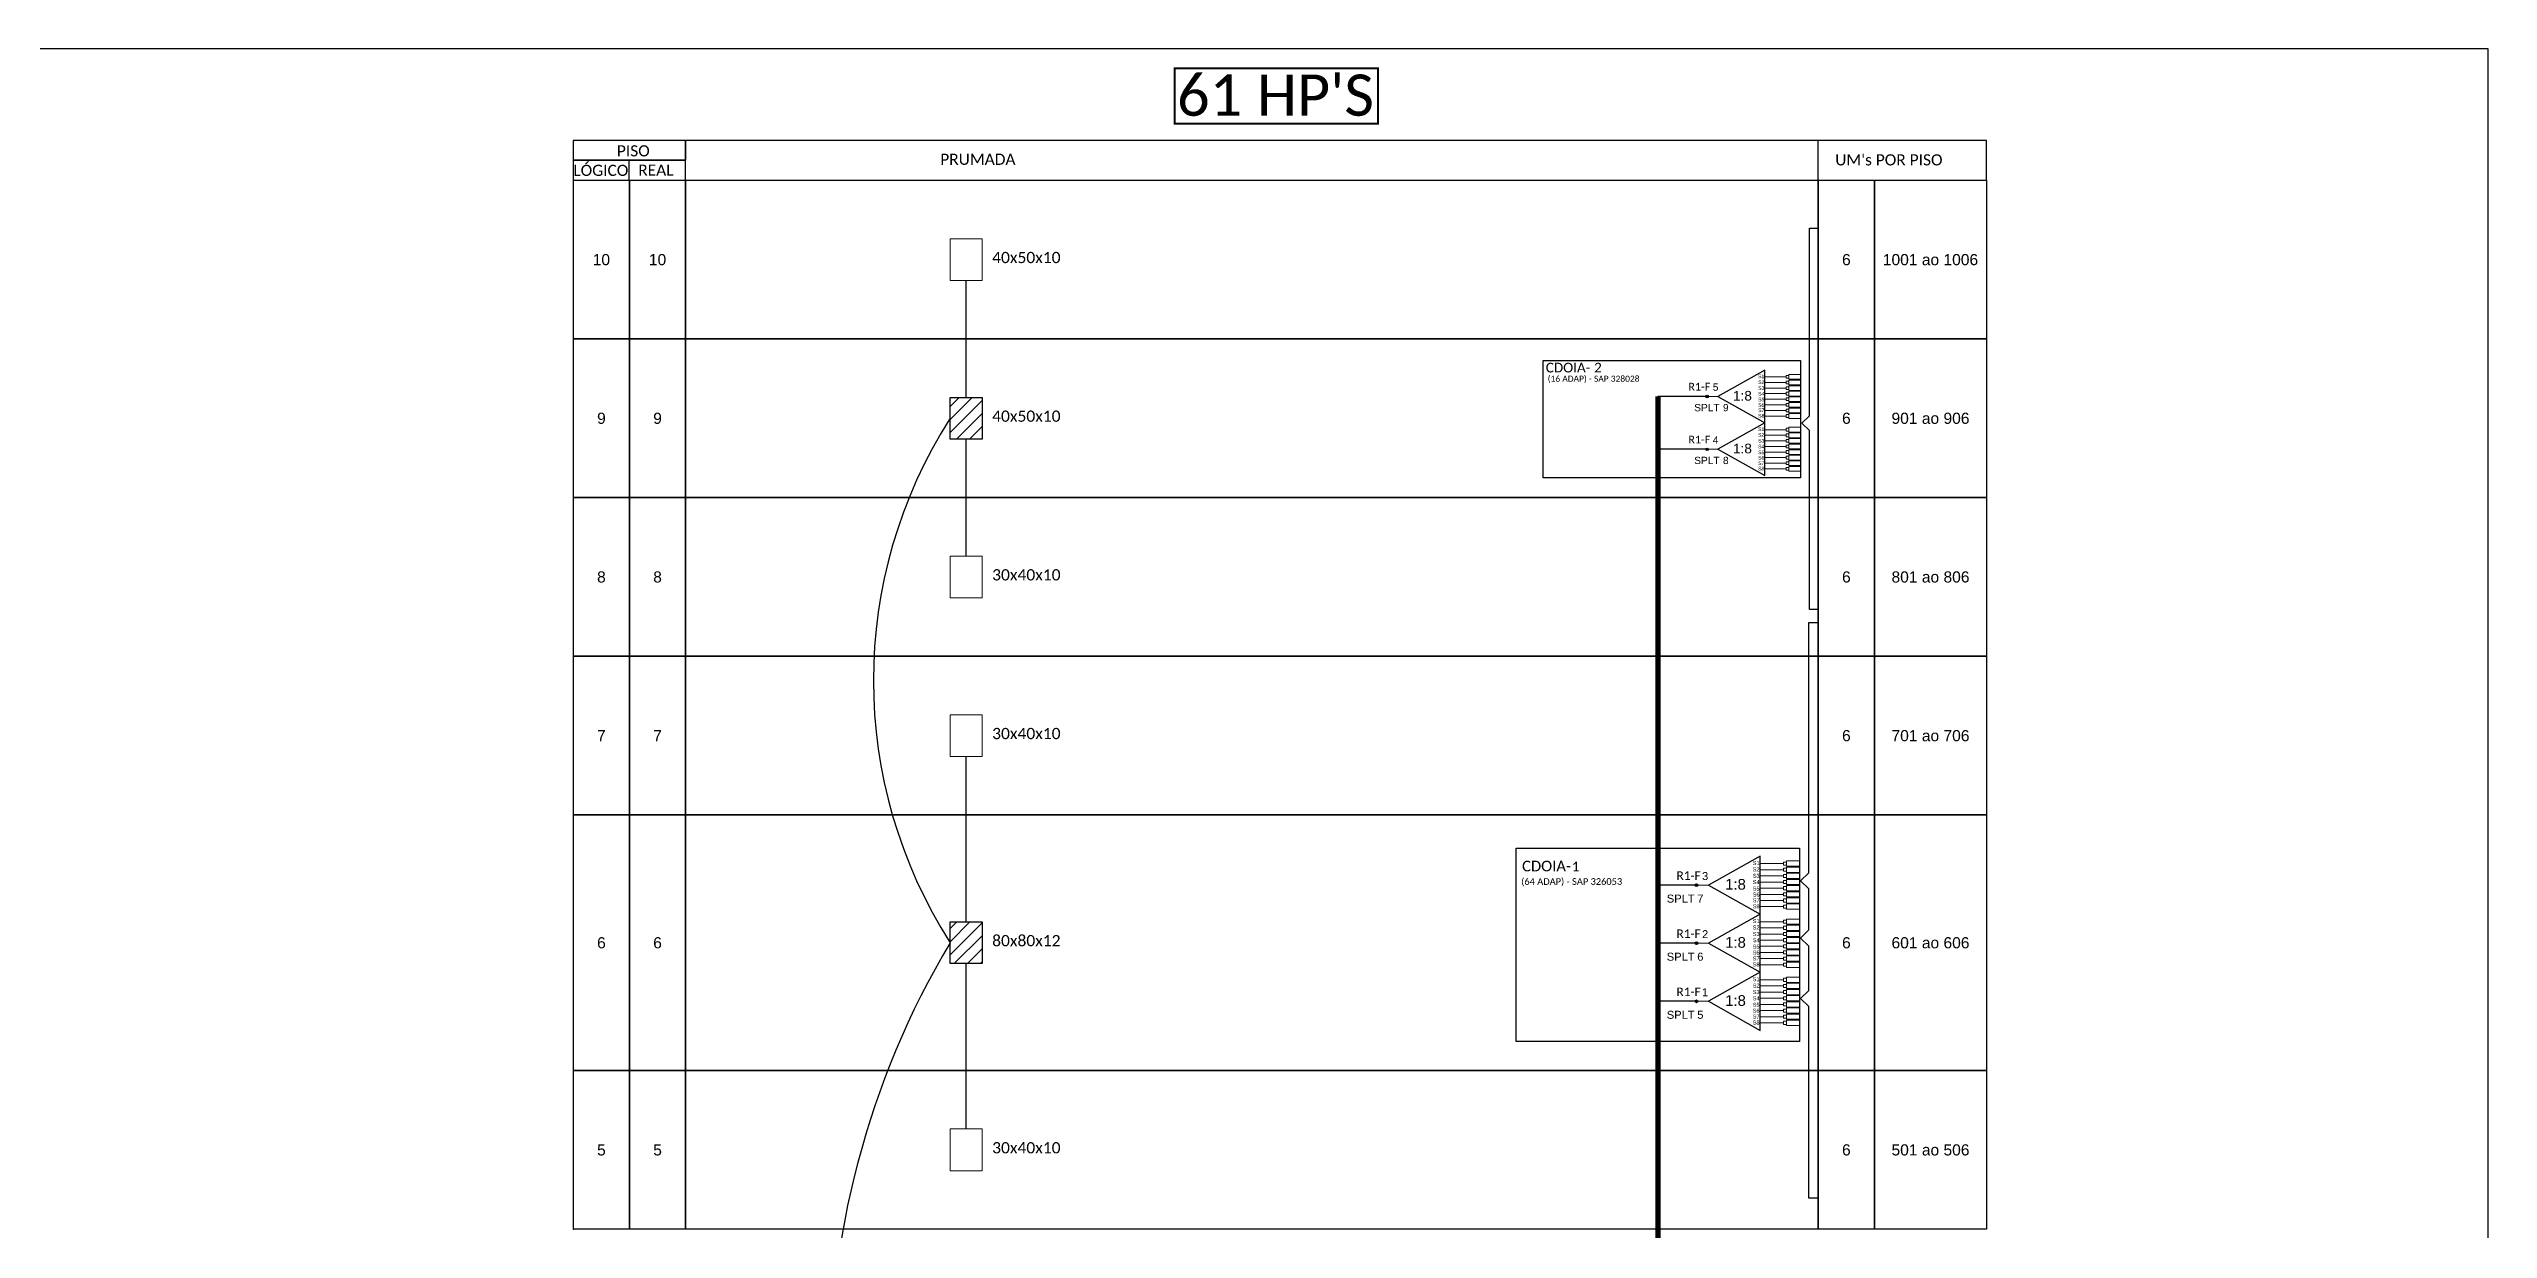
# Model space of a CAD drawing. Extents: x -89 to 749, y 705 to 1299.
# Drawn here: x 246 to 749, y 1055 to 1299 of the extents above; entities that cross this region are included whole.
import ezdxf
from ezdxf.enums import TextEntityAlignment as Align

# ---------------------------------------------------------------- set-up
doc = ezdxf.new("R2010")
doc.units = 0
doc.styles.add('ARIAL', font='arial.ttf')
doc.styles.add('WMF-Calibri0', font='calibri.ttf')

# ---------------------------------------------------------------- blocks, each defined once
blk = doc.blocks.new('SPLT_1-8_SC-APC')
at = {"color": 1}
blk.add_lwpolyline([(-7.37, -2.1), (-17.04, -7.55), (-7.37, -13), (-7.37, -2.1)], dxfattribs=at)
at = {"color": 3, "lineweight": 0}
for points in [[(-2.99, -3.51), (-7.37, -3.51)], [(-2.41, -3.02), (-2.41, -4)], [(-2.41, -3.02), (0, -3.02)], [(-2.41, -4), (0, -4)], [(-2.41, -4.17), (-2.41, -5.16)], [(-2.41, -4.17), (0, -4.17)], [(-7.37, -4.66), (-2.99, -4.66)], [(-7.37, -5.82), (-2.99, -5.82)], [(-7.37, -6.97), (-2.99, -6.97)], [(-7.37, -8.12), (-2.99, -8.12)], [(-2.41, -5.16), (0, -5.16)], [(-2.41, -5.32), (-2.41, -6.31)], [(-2.41, -5.32), (0, -5.32)], [(-2.41, -6.31), (0, -6.31)], [(-2.41, -6.48), (-2.41, -7.46)], [(-2.41, -6.48), (0, -6.48)], [(-2.41, -7.46), (0, -7.46)], [(-2.41, -7.63), (-2.41, -8.62)], [(-2.41, -7.63), (0, -7.63)], [(-2.41, -8.62), (0, -8.62)], [(-2.41, -8.78), (-2.41, -9.77)], [(-2.41, -8.78), (0, -8.78)], [(-7.37, -9.28), (-2.99, -9.28)], [(-7.37, -10.43), (-2.99, -10.43)], [(-7.37, -11.58), (-2.99, -11.58)], [(-2.41, -9.77), (0, -9.77)], [(-2.41, -9.94), (-2.41, -10.92)], [(-2.41, -9.94), (0, -9.94)], [(-2.41, -10.92), (0, -10.92)], [(-2.41, -11.09), (-2.41, -12.08)], [(-2.41, -11.09), (0, -11.09)], [(-2.41, -12.08), (0, -12.08)]]:
    blk.add_lwpolyline(points, dxfattribs=at)
for points in [[(-2.99, -3.22), (-2.41, -3.22), (-2.41, -3.8), (-2.99, -3.8)], [(-2.99, -4.38), (-2.41, -4.38), (-2.41, -4.95), (-2.99, -4.95)], [(-2.99, -5.53), (-2.41, -5.53), (-2.41, -6.1), (-2.99, -6.1)], [(-2.99, -6.68), (-2.41, -6.68), (-2.41, -7.26), (-2.99, -7.26)], [(-2.99, -7.84), (-2.41, -7.84), (-2.41, -8.41), (-2.99, -8.41)], [(-2.99, -8.99), (-2.41, -8.99), (-2.41, -9.56), (-2.99, -9.56)], [(-2.99, -10.14), (-2.41, -10.14), (-2.41, -10.72), (-2.99, -10.72)], [(-2.99, -11.3), (-2.41, -11.3), (-2.41, -11.87), (-2.99, -11.87)]]:
    blk.add_lwpolyline(points, close=True, dxfattribs=at)
at = {"color": 1, "lineweight": 0}
blk.add_lwpolyline([(-17.04, -7.55), (-19.26, -7.55)], dxfattribs=at)
at = {"color": 1, "style": 'ARIAL'}
for s, height, p in [('S1', 0.75, (-8.74, -3.78)), ('S2', 0.75, (-8.74, -4.97)), ('1:8', 2, (-13.91, -8.4)), ('S3', 0.75, (-8.74, -6.18)), ('S4', 0.75, (-8.74, -7.36)), ('S5', 0.75, (-8.74, -8.57)), ('S6', 0.75, (-8.74, -9.69)), ('S7', 0.75, (-8.74, -10.78)), ('S8', 0.75, (-8.74, -11.9))]:
    blk.add_text(s, height=height, dxfattribs=at).set_placement(p)

msp = doc.modelspace()

# ---------------------------------------------------------------- hatches: boundary and pattern name
h = msp.add_hatch()
h.set_pattern_fill('ANSI31', color=1, scale=0.6)
h.set_pattern_definition([(45, (-533.5217, 98.0285), (-1.3470384, 1.3470384), [])])
h.paths.add_polyline_path([(438.64, 1118.85), (432.02, 1118.85), (432.02, 1110.23), (438.64, 1110.23)])
h.paths.add_polyline_path([(438.64, 1218.46), (438.64, 1227.08), (432.02, 1227.08), (432.02, 1218.46)])
h = msp.add_hatch(color=3)
h.dxf.hatch_style = 1
edge = h.paths.add_edge_path()
edge.add_arc((588.15, 1227.27), 0.256, 0, 360)
h = msp.add_hatch(color=3)
h.dxf.hatch_style = 1
edge = h.paths.add_edge_path()
edge.add_arc((588.15, 1216.38), 0.256, 0, 360)
h = msp.add_hatch(color=3)
h.dxf.hatch_style = 1
edge = h.paths.add_edge_path()
edge.add_arc((585.98, 1126.44), 0.282, 0, 360)
h = msp.add_hatch(color=3)
h.dxf.hatch_style = 1
edge = h.paths.add_edge_path()
edge.add_arc((585.98, 1114.45), 0.282, 0, 360)
h = msp.add_hatch(color=3)
h.dxf.hatch_style = 1
edge = h.paths.add_edge_path()
edge.add_arc((585.98, 1102.46), 0.282, 0, 360)

# ---------------------------------------------------------------- linework, layer by layer
for points in [[(-89.32, 705.02), (749.25, 705.02), (749.25, 1299.02), (-89.32, 1299.02), (-89.32, 705.02)], [(377.43, 1271.89), (645.8, 1271.89), (645.8, 1280.11), (377.43, 1280.11), (377.43, 1280.11), (377.43, 1276)], [(611.04, 1271.89), (611.04, 1280.11)], [(365.85, 1271.89), (365.85, 1276)]]:
    msp.add_lwpolyline(points)
at = {"color": 7, "const_width": 0.4}
msp.add_lwpolyline([(478.31, 1283.59), (520.26, 1283.59), (520.26, 1294.96), (478.31, 1294.96)], close=True, dxfattribs=at)
for points in [[(354.28, 1276), (377.43, 1276), (377.43, 1280.11), (354.28, 1280.11)], [(354.28, 1271.89), (377.43, 1271.89), (377.43, 1276), (354.28, 1276)], [(354.32, 1271.89), (365.89, 1271.89), (365.89, 1239.14), (354.32, 1239.14)], [(365.89, 1271.89), (377.46, 1271.89), (377.46, 1239.14), (365.89, 1239.14)], [(377.46, 1271.89), (611.08, 1271.89), (611.08, 1239.14), (377.46, 1239.14)], [(611.08, 1271.89), (622.65, 1271.89), (622.65, 1239.14), (611.08, 1239.14)], [(622.65, 1271.89), (645.8, 1271.89), (645.8, 1239.14), (622.65, 1239.14)], [(354.32, 1239.14), (365.89, 1239.14), (365.89, 1206.4), (354.32, 1206.4)], [(365.89, 1239.14), (377.46, 1239.14), (377.46, 1206.4), (365.89, 1206.4)], [(377.46, 1239.14), (611.08, 1239.14), (611.08, 1206.4), (377.46, 1206.4)], [(611.08, 1239.14), (622.65, 1239.14), (622.65, 1206.4), (611.08, 1206.4)], [(622.65, 1239.14), (645.8, 1239.14), (645.8, 1206.4), (622.65, 1206.4)], [(354.32, 1206.4), (365.89, 1206.4), (365.89, 1173.66), (354.32, 1173.66)], [(365.89, 1206.4), (377.46, 1206.4), (377.46, 1173.66), (365.89, 1173.66)], [(377.46, 1206.4), (611.08, 1206.4), (611.08, 1173.66), (377.46, 1173.66)], [(611.08, 1206.4), (622.65, 1206.4), (622.65, 1173.66), (611.08, 1173.66)], [(622.65, 1206.4), (645.8, 1206.4), (645.8, 1173.66), (622.65, 1173.66)], [(354.32, 1173.66), (365.89, 1173.66), (365.89, 1140.91), (354.32, 1140.91)], [(365.89, 1173.66), (377.46, 1173.66), (377.46, 1140.91), (365.89, 1140.91)], [(377.46, 1173.66), (611.08, 1173.66), (611.08, 1140.91), (377.46, 1140.91)], [(611.08, 1173.66), (622.65, 1173.66), (622.65, 1140.91), (611.08, 1140.91)], [(622.65, 1173.66), (645.8, 1173.66), (645.8, 1140.91), (622.65, 1140.91)], [(354.32, 1140.91), (365.89, 1140.91), (365.89, 1088.17), (354.32, 1088.17)], [(365.89, 1140.91), (377.46, 1140.91), (377.46, 1088.17), (365.89, 1088.17)], [(377.46, 1140.91), (611.08, 1140.91), (611.08, 1088.17), (377.46, 1088.17)], [(611.08, 1140.91), (622.65, 1140.91), (622.65, 1088.17), (611.08, 1088.17)], [(622.65, 1140.91), (645.8, 1140.91), (645.8, 1088.17), (622.65, 1088.17)], [(354.32, 1088.17), (365.89, 1088.17), (365.89, 1055.42), (354.32, 1055.42)], [(365.89, 1088.17), (377.46, 1088.17), (377.46, 1055.42), (365.89, 1055.42)], [(377.46, 1088.17), (611.08, 1088.17), (611.08, 1055.42), (377.46, 1055.42)], [(611.08, 1088.17), (622.65, 1088.17), (622.65, 1055.42), (611.08, 1055.42)], [(622.65, 1088.17), (645.8, 1088.17), (645.8, 1055.42), (622.65, 1055.42)]]:
    msp.add_lwpolyline(points, close=True)
at = {"color": 0, "lineweight": 0}
for points in [[(432.02, 1259.82), (438.64, 1259.82), (438.64, 1251.2), (432.02, 1251.2)], [(432.02, 1194.34), (438.64, 1194.34), (438.64, 1185.72), (432.02, 1185.72)], [(432.02, 1161.59), (438.64, 1161.59), (438.64, 1152.97), (432.02, 1152.97)], [(432.02, 1076.11), (438.64, 1076.11), (438.64, 1067.49), (432.02, 1067.49)]]:
    msp.add_lwpolyline(points, close=True, dxfattribs=at)
at = {"color": 3}
for points in [[(610.89, 1183.34), (609.24, 1183.34), (609.24, 1220.25), (607.67, 1221.76), (609.24, 1223.27), (609.24, 1262.02), (610.89, 1262.02)], [(435.33, 1227.08), (435.33, 1251.2)], [(435.33, 1194.34), (435.33, 1218.46)], [(609.15, 1123.39), (609.15, 1125.67), (607.43, 1127.33), (609.15, 1128.98), (609.15, 1180.65), (610.97, 1180.65)], [(435.33, 1118.85), (435.33, 1152.97)], [(609.15, 1107.64), (609.15, 1113.87), (607.42, 1115.52), (609.15, 1117.18), (609.15, 1123.39), (609.15, 1123.39)], [(435.33, 1076.11), (435.33, 1110.23)], [(610.97, 1061.83), (609.15, 1061.83), (609.15, 1101.41), (607.43, 1103.07), (609.15, 1104.72), (609.15, 1107.64)]]:
    msp.add_lwpolyline(points, dxfattribs=at)
at = {"color": 1}
for points in [[(554.31, 1234.72), (607.44, 1234.72), (607.44, 1210.45), (554.31, 1210.45)], [(432.02, 1227.08), (438.64, 1227.08), (438.64, 1218.46), (432.02, 1218.46)], [(548.76, 1134.03), (607.2, 1134.03), (607.2, 1094.17), (548.76, 1094.17)], [(432.02, 1118.85), (438.64, 1118.85), (438.64, 1110.23), (432.02, 1110.23)]]:
    msp.add_lwpolyline(points, close=True, dxfattribs=at)
for points in [[(600.04, 1232.72), (590.38, 1227.27), (600.04, 1221.82), (600.04, 1232.72)], [(600.04, 1221.82), (590.38, 1216.38), (600.04, 1210.93), (600.04, 1221.82)]]:
    msp.add_lwpolyline(points, dxfattribs=at)
at = {"color": 5, "const_width": 1.1}
msp.add_lwpolyline([(561.65, 938.86), (561.65, 949.84), (578, 949.84), (578, 1227.27)], dxfattribs=at)
at = {"color": 3, "lineweight": 0}
for points in [[(604.42, 1231.31), (600.04, 1231.31)], [(600.04, 1230.16), (604.42, 1230.16)], [(600.04, 1229), (604.42, 1229)], [(600.04, 1227.85), (604.42, 1227.85)], [(605, 1231.8), (605, 1230.82)], [(605, 1231.8), (607.41, 1231.8)], [(605, 1230.82), (607.41, 1230.82)], [(605, 1230.65), (605, 1229.66)], [(605, 1230.65), (607.41, 1230.65)], [(605, 1229.66), (607.41, 1229.66)], [(605, 1229.5), (605, 1228.51)], [(605, 1229.5), (607.41, 1229.5)], [(605, 1228.51), (607.41, 1228.51)], [(605, 1228.34), (605, 1227.36)], [(605, 1228.34), (607.41, 1228.34)], [(600.04, 1226.7), (604.42, 1226.7)], [(600.04, 1225.54), (604.42, 1225.54)], [(600.04, 1224.39), (604.42, 1224.39)], [(600.04, 1223.24), (604.42, 1223.24)], [(605, 1227.36), (607.41, 1227.36)], [(605, 1227.19), (605, 1226.2)], [(605, 1227.19), (607.41, 1227.19)], [(605, 1226.2), (607.41, 1226.2)], [(605, 1226.04), (605, 1225.05)], [(605, 1226.04), (607.41, 1226.04)], [(605, 1225.05), (607.41, 1225.05)], [(605, 1224.88), (605, 1223.9)], [(605, 1224.88), (607.41, 1224.88)], [(605, 1223.9), (607.41, 1223.9)], [(605, 1223.73), (605, 1222.74)], [(605, 1223.73), (607.41, 1223.73)], [(605, 1222.74), (607.41, 1222.74)], [(604.42, 1220.41), (600.04, 1220.41)], [(600.04, 1219.26), (604.42, 1219.26)], [(600.04, 1218.11), (604.42, 1218.11)], [(605, 1220.91), (605, 1219.92)], [(605, 1220.91), (607.41, 1220.91)], [(605, 1219.92), (607.41, 1219.92)], [(605, 1219.75), (605, 1218.77)], [(605, 1219.75), (607.41, 1219.75)], [(605, 1218.77), (607.41, 1218.77)], [(605, 1218.6), (605, 1217.61)], [(605, 1218.6), (607.41, 1218.6)], [(605, 1217.61), (607.41, 1217.61)], [(600.04, 1216.95), (604.42, 1216.95)], [(600.04, 1215.8), (604.42, 1215.8)], [(600.04, 1214.65), (604.42, 1214.65)], [(600.04, 1213.49), (604.42, 1213.49)], [(605, 1217.45), (605, 1216.46)], [(605, 1217.45), (607.41, 1217.45)], [(605, 1216.46), (607.41, 1216.46)], [(605, 1216.29), (605, 1215.31)], [(605, 1216.29), (607.41, 1216.29)], [(605, 1215.31), (607.41, 1215.31)], [(605, 1215.14), (605, 1214.15)], [(605, 1215.14), (607.41, 1215.14)], [(605, 1214.15), (607.41, 1214.15)], [(605, 1213.99), (605, 1213)], [(605, 1213.99), (607.41, 1213.99)], [(605, 1213), (607.41, 1213)], [(605, 1212.83), (605, 1211.85)], [(605, 1212.83), (607.41, 1212.83)], [(600.04, 1212.34), (604.42, 1212.34)], [(605, 1211.85), (607.41, 1211.85)]]:
    msp.add_lwpolyline(points, dxfattribs=at)
for points in [[(604.42, 1231.6), (605, 1231.6), (605, 1231.02), (604.42, 1231.02)], [(604.42, 1230.44), (605, 1230.44), (605, 1229.87), (604.42, 1229.87)], [(604.42, 1229.29), (605, 1229.29), (605, 1228.72), (604.42, 1228.72)], [(604.42, 1228.14), (605, 1228.14), (605, 1227.56), (604.42, 1227.56)], [(604.42, 1226.98), (605, 1226.98), (605, 1226.41), (604.42, 1226.41)], [(604.42, 1225.83), (605, 1225.83), (605, 1225.26), (604.42, 1225.26)], [(604.42, 1224.68), (605, 1224.68), (605, 1224.1), (604.42, 1224.1)], [(604.42, 1223.52), (605, 1223.52), (605, 1222.95), (604.42, 1222.95)], [(604.42, 1220.7), (605, 1220.7), (605, 1220.13), (604.42, 1220.13)], [(604.42, 1219.55), (605, 1219.55), (605, 1218.97), (604.42, 1218.97)], [(604.42, 1218.39), (605, 1218.39), (605, 1217.82), (604.42, 1217.82)], [(604.42, 1217.24), (605, 1217.24), (605, 1216.67), (604.42, 1216.67)], [(604.42, 1216.09), (605, 1216.09), (605, 1215.51), (604.42, 1215.51)], [(604.42, 1214.93), (605, 1214.93), (605, 1214.36), (604.42, 1214.36)], [(604.42, 1213.78), (605, 1213.78), (605, 1213.21), (604.42, 1213.21)], [(604.42, 1212.63), (605, 1212.63), (605, 1212.05), (604.42, 1212.05)]]:
    msp.add_lwpolyline(points, close=True, dxfattribs=at)
at = {"color": 5}
for points in [[(588.15, 1227.27), (578, 1227.27)], [(588.15, 1216.38), (578, 1216.38)], [(585.98, 1126.44), (578, 1126.44)], [(585.98, 1114.45), (578, 1114.45)], [(585.98, 1102.46), (578, 1102.46)]]:
    msp.add_lwpolyline(points, dxfattribs=at)
at = {"color": 1, "lineweight": 0}
for points in [[(590.38, 1227.27), (588.15, 1227.27)], [(590.38, 1216.38), (588.15, 1216.38)]]:
    msp.add_lwpolyline(points, dxfattribs=at)
at = {"color": 3}
for centre, radius in [((588.15, 1227.27), 0.256), ((588.15, 1216.38), 0.256), ((585.98, 1126.44), 0.282), ((585.98, 1114.45), 0.282), ((585.98, 1102.46), 0.282)]:
    msp.add_circle(centre, radius, dxfattribs=at)
for centre, radius, start, end in [((516.74, 1168.66), 100.53, 147.4312, 212.5688), ((583.41, 1024.35), 176.22, 149.2163, 212.8264)]:
    msp.add_arc(centre, radius, start, end, dxfattribs=at)
for p in [(354.32, 1239.14), (354.32, 1206.4), (354.32, 1173.66), (354.32, 1140.91), (354.32, 1088.17), (354.32, 1055.42)]:
    msp.add_point(p)

# ---------------------------------------------------------------- block references
at = {"color": 3, "xscale": 1.1, "yscale": 1.1, "zscale": 1.1}
for p in [(607.17, 1134.74), (607.17, 1122.75), (607.17, 1110.76)]:
    msp.add_blockref('SPLT_1-8_SC-APC', p, dxfattribs=at)

# ---------------------------------------------------------------- texts
at = {"color": 7, "style": 'WMF-Calibri0'}
msp.add_text("61 HP'S", height=8.516, dxfattribs=at).set_placement((478.82, 1285.19))
at = {"style": 'WMF-Calibri0'}
for s, height, p in [('     PISO', 2.3, (359.24, 1276.81)), ('  LÓGICO', 2.3, (352.7, 1272.78)), ('    REAL', 2.3, (364.46, 1272.83)), ('PRUMADA', 2.3, (429.99, 1275.07)), ("UM's POR PISO", 2.3, (614.57, 1274.95)), ('40x50x10', 2.317, (440.69, 1254.79)), ('30x40x10', 2.317, (440.69, 1189.31)), ('30x40x10', 2.317, (440.69, 1156.56)), ('30x40x10', 2.317, (440.69, 1071.08))]:
    msp.add_text(s, height=height, dxfattribs=at).set_placement(p)
at = {"style": 'ARIAL'}
for s, p in [('10', (360.1, 1255.51)), ('10', (371.68, 1255.51)), ('6', (616.87, 1255.51)), ('1001 ao 1006', (634.22, 1255.51)), ('9', (360.1, 1222.77)), ('9', (371.68, 1222.77)), ('6', (616.87, 1222.77)), ('901 ao 906', (634.22, 1222.77)), ('8', (360.1, 1190.03)), ('8', (371.68, 1190.03)), ('6', (616.87, 1190.03)), ('801 ao 806', (634.22, 1190.03)), ('7', (360.1, 1157.28)), ('7', (371.68, 1157.28)), ('6', (616.87, 1157.28)), ('701 ao 706', (634.22, 1157.28)), ('6', (360.1, 1114.54)), ('6', (371.68, 1114.54)), ('6', (616.87, 1114.54)), ('601 ao 606', (634.22, 1114.54)), ('5', (360.1, 1071.8)), ('5', (371.68, 1071.8)), ('6', (616.87, 1071.8)), ('501 ao 506', (634.22, 1071.8))]:
    msp.add_text(s, height=2.3, dxfattribs=at).set_placement(p, align=Align.MIDDLE_CENTER)
at = {"color": 1}
for s, height, style, p in [('CDOIA-', 2, 'WMF-Calibri0', (554.88, 1232.23)), ('2', 2, 'WMF-Calibri0', (564.84, 1232.23)), ('1:8', 2, 'ARIAL', (593.5, 1226.42)), ('S1', 0.75, 'ARIAL', (598.67, 1231.04)), ('S2', 0.75, 'ARIAL', (598.67, 1229.85)), ('S3', 0.75, 'ARIAL', (598.67, 1228.64)), ('S4', 0.75, 'ARIAL', (598.67, 1227.46)), ('40x50x10', 2.317, 'WMF-Calibri0', (440.69, 1222.05)), ('S5', 0.75, 'ARIAL', (598.67, 1226.25)), ('S6', 0.75, 'ARIAL', (598.67, 1225.13)), ('S7', 0.75, 'ARIAL', (598.67, 1224.04)), ('S8', 0.75, 'ARIAL', (598.67, 1222.92)), ('1:8', 2, 'ARIAL', (593.5, 1215.53)), ('S1', 0.75, 'ARIAL', (598.67, 1220.14)), ('S2', 0.75, 'ARIAL', (598.67, 1218.96)), ('S3', 0.75, 'ARIAL', (598.67, 1217.75)), ('S4', 0.75, 'ARIAL', (598.67, 1216.57)), ('S5', 0.75, 'ARIAL', (598.67, 1215.36)), ('S6', 0.75, 'ARIAL', (598.67, 1214.24)), ('S7', 0.75, 'ARIAL', (598.67, 1213.14)), ('S8', 0.75, 'ARIAL', (598.67, 1212.02)), ('CDOIA-', 2.2, 'WMF-Calibri0', (549.98, 1129.27)), ('1', 2, 'WMF-Calibri0', (560.24, 1129.26)), ('80x80x12', 2.317, 'WMF-Calibri0', (440.69, 1113.82))]:
    msp.add_text(s, height=height, dxfattribs=dict(at, style=style)).set_placement(p)
at = {"color": 1, "style": 'WMF-Calibri0'}
for s, height, p in [('(16 ADAP) - SAP 328028', 1.25, (564.74, 1230.31)), ('(64 ADAP) - SAP 326053', 1.375, (560.22, 1126.49))]:
    msp.add_text(s, height=height, dxfattribs=at).set_placement(p, align=Align.CENTER)
at = {"color": 5, "style": 'WMF-Calibri0'}
for height, p in [(1.6, (584.28, 1228.49)), (1.6, (584.28, 1217.59)), (1.76, (581.84, 1127.52)), (1.76, (581.84, 1115.53)), (1.76, (581.84, 1103.54))]:
    msp.add_text('R1-F', height=height, dxfattribs=at).set_placement(p)
at = {"color": 5, "style": 'ARIAL'}
for s, height, p in [('5', 1.5, (589.9, 1228.45)), ('4', 1.5, (589.9, 1217.55)), ('3', 1.65, (587.74, 1127.48)), ('2', 1.65, (587.74, 1115.49)), ('1', 1.65, (587.74, 1103.51))]:
    msp.add_text(s, height=height, dxfattribs=at).set_placement(p, align=Align.CENTER)
at = {"color": 7, "style": 'ARIAL'}
for s, height, p in [('SPLT', 1.5, (588.11, 1224.22)), ('9', 1.5, (592, 1224.22)), ('SPLT', 1.5, (588.11, 1213.32)), ('8', 1.5, (592, 1213.32)), ('SPLT', 1.65, (582.71, 1122.83)), ('7', 1.65, (586.75, 1122.83)), ('SPLT', 1.65, (582.71, 1110.84)), ('6', 1.65, (586.75, 1110.84)), ('SPLT', 1.65, (582.71, 1098.85)), ('5', 1.65, (586.75, 1098.85))]:
    msp.add_text(s, height=height, dxfattribs=at).set_placement(p, align=Align.CENTER)

doc.saveas('drawing.dxf')
